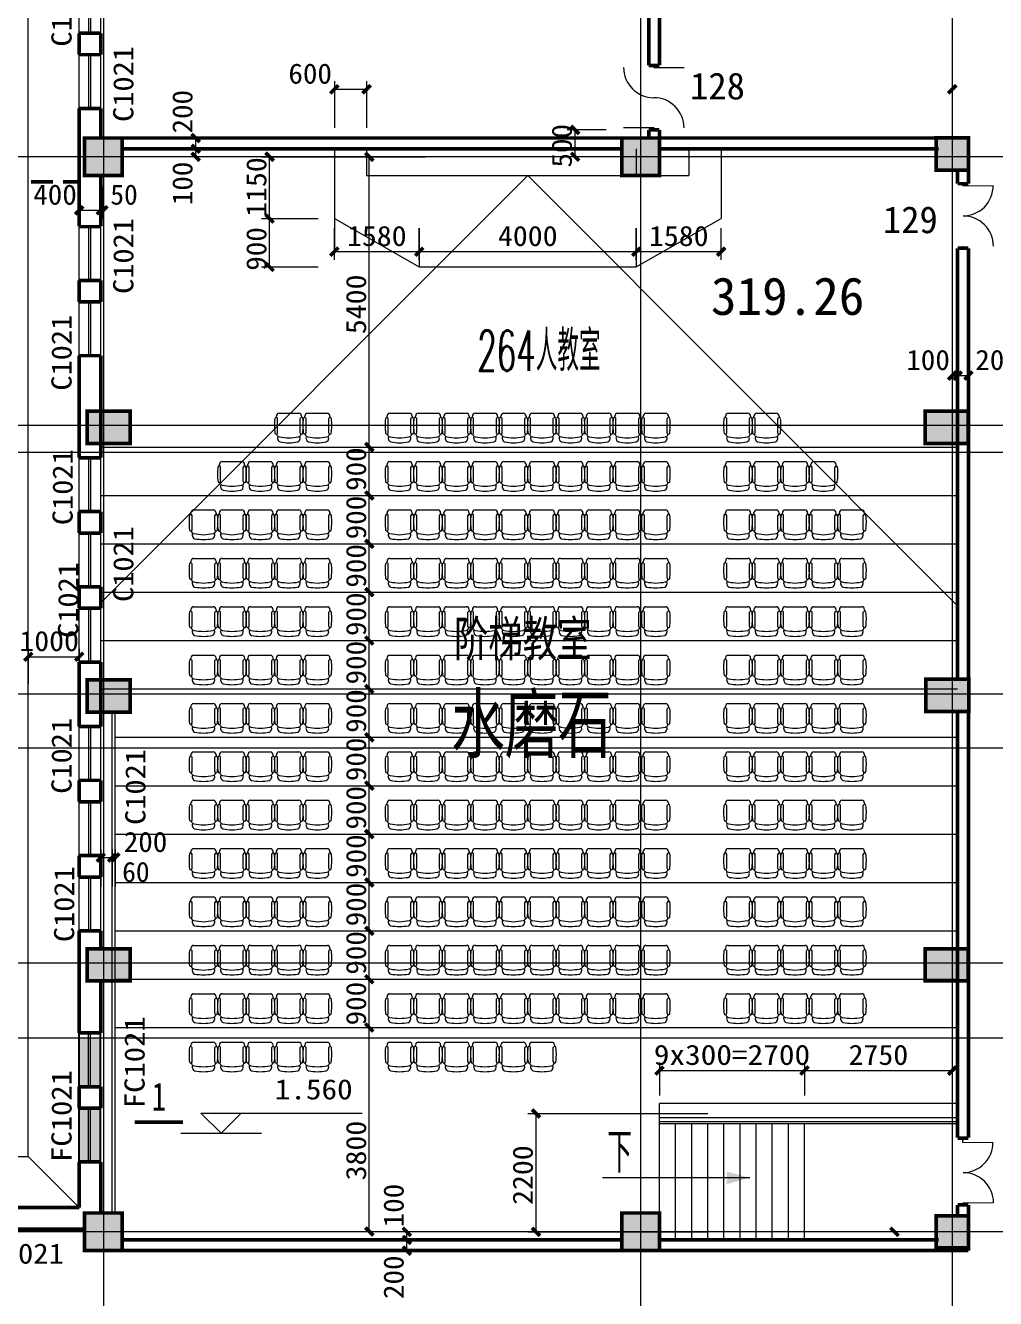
# Model space of a CAD drawing. Extents: x -307567 to 704339, y -10277 to 165507.
# Drawn here: x -236418 to -218361, y 105939 to 129624 of the extents above; entities that cross this region are included whole.
import ezdxf
from ezdxf.enums import TextEntityAlignment as Align

# ---------------------------------------------------------------- set-up
doc = ezdxf.new("R2010")
doc.units = 0
doc.header["$MEASUREMENT"] = 0
doc.layers.get('0').update_dxf_attribs({"linetype": 'CONTINUOUS'})
doc.layers.add('ziti', color=32, linetype='CONTINUOUS', lineweight=0)
doc.layers.add('我的', color=255, linetype='CONTINUOUS', lineweight=0)
doc.layers.add('中文', color=4, linetype='CONTINUOUS')
doc.layers.get('0').off()
doc.styles.add('HZ', font='txt', dxfattribs={"width": 0.7, "height": 5, "bigfont": 'STF:宋体'})
doc.styles.get("Standard").update_dxf_attribs({"font": 'txt', "height": 3})

# ---------------------------------------------------------------- blocks, each defined once
blk = doc.blocks.new('150204', base_point=(4196, -5955))
at = {"color": 253}
for p, q in [((3962, -5547), (3963, -5525)), ((4011, -5476), (4382, -5476)), ((4430, -5525), (4431, -5547)), ((3985, -5797), (3985, -5564)), ((4408, -5797), (4408, -5564)), ((3986, -5884), (3996, -5915)), ((4396, -5915), (4407, -5884))]:
    blk.add_line(p, q, dxfattribs=at)
for centre, radius, start, end in [((3960, -5574), 27, 22.021, 157.979), ((4013, -5526), 50.3, 91.9081, 178.6475), ((4382, -5525), 48.6, -0.5563, 90), ((4433, -5574), 27, 22.021, 157.979), ((4738, -5673), 811, 172.306, 189.1574), ((3654, -5673), 811, -9.1575, 7.694), ((3960, -5789), 25.8, 209.987, 342.9318), ((6383, -5593), 2422, 185.1789, 185.5149), ((4025, -5801), 58, 205.6377, 261.8351), ((4006, -5877), 21.5, 91.3161, 198.3116), ((4054, -5873), 71.3, 216.1983, 251.8156), ((4305, -3852), 2027, 261.8357, 266.9363), ((4276, -4078), 1879, 262.5102, 267.5543), ((4088, -3852), 2027, 273.0636, 278.1642), ((4116, -4078), 1879, 272.4456, 277.4897), ((4339, -5873), 71.3, 288.1844, 323.801), ((4368, -5801), 58, 278.1649, 334.3623), ((4386, -5877), 21.5, -18.3116, 88.6839), ((4433, -5789), 25.8, 197.0682, 330.013), ((2009, -5593), 2422, 354.485, 354.821)]:
    blk.add_arc(centre, radius, start, end)

msp = doc.modelspace()

# ---------------------------------------------------------------- hatches: boundary and pattern name
at = {"layer": '中文'}
h = msp.add_hatch(color=0, dxfattribs=at)
h.paths.add_polyline_path([(-235025.81429, 110780.11438), (-235207.06033, 110780.11436), (-235207.06033, 109880.21607), (-235025.81429, 109880.21607)])
h.paths.add_polyline_path([(-235207.06033, 110780.11436), (-235244.56014, 110780.11436), (-235244.56014, 109880.21607), (-235207.06033, 109880.21607)])
h.paths.add_polyline_path([(-235244.56014, 110780.11436), (-235417.25063, 110780.11433), (-235417.25063, 109880.21607), (-235244.56014, 109880.21607)])
h = msp.add_hatch(color=0, dxfattribs=at)
h.paths.add_polyline_path([(-235025.81429, 109480.21502), (-235207.06033, 109480.21502), (-235207.06033, 108480.21696), (-235025.81429, 108480.21696)])
h.paths.add_polyline_path([(-235207.06033, 109480.21502), (-235244.56014, 109480.21502), (-235244.56014, 108480.21696), (-235207.06033, 108480.21696)])
h.paths.add_polyline_path([(-235244.56014, 109480.21502), (-235417.25063, 109480.21502), (-235417.25063, 108480.21696), (-235244.56014, 108480.21696)])

# ---------------------------------------------------------------- linework, layer by layer
at = {"layer": '中文', "color": 0}
for points in [[(-235417.25063, 110880.20496), (-235025.81429, 110880.20496), (-235025.81429, 109880.21607), (-235417.25063, 109880.21607)], [(-235025.81429, 108480.21696), (-235417.25063, 108480.21696), (-235417.25063, 109480.21502), (-235025.81429, 109480.21502)]]:
    msp.add_lwpolyline(points, close=True, dxfattribs=at)
at = {"layer": '我的', "color": 0}
for p, q in [((-234967.25288, 148240.4918), (-234967.25288, 95170.08149)), ((-224967.3044, 148240.4918), (-224967.3044, 95170.08149)), ((-219167.33493, 148240.4918), (-219167.33493, 95170.08149)), ((-236367.2474, 108580.12796), (-236367.2474, 143379.95396)), ((-235417.25063, 129480.02041), (-235417.25063, 130480.01846)), ((-235236.00001, 129480.02041), (-235236.00001, 130480.01846)), ((-235198.50019, 129480.02041), (-235198.50019, 130480.01846)), ((-235017.25415, 129480.02041), (-235017.25415, 130480.01846)), ((-235417.25063, 128080.03046), (-235417.25063, 129080.02852)), ((-235236.00001, 128080.03046), (-235236.00001, 129080.02852)), ((-235198.50019, 128080.03046), (-235198.50019, 129080.02852)), ((-235017.25415, 128080.03046), (-235017.25415, 129080.02852)), ((-224717.3026, 128842.5236), (-224717.3026, 128880.02341)), ((-224722.28762, 128842.5236), (-224159.79043, 128842.5236)), ((-230668.51186, 128585.93919), (-230668.51186, 127717.52923)), ((-230668.51186, 128435.93994), (-230068.51486, 128435.93994)), ((-230068.51486, 128585.93919), (-230068.51486, 127717.52923)), ((-219167.33493, 128585.93919), (-219167.33493, 127717.52923)), ((-225607.29601, 127680.02941), (-226338.18073, 127680.02941)), ((-226188.18148, 127180.03496), (-226188.18148, 127680.02941)), ((-224722.28762, 127717.52923), (-225284.78481, 127717.52923)), ((-224717.3026, 127717.52923), (-224717.3026, 127680.02941)), ((-233249.77337, 127330.03421), (-233249.77337, 127530.03016)), ((-233099.77412, 127530.03016), (-233249.77337, 127530.03016)), ((-233249.77337, 127180.03496), (-233249.77337, 127330.03421)), ((-233099.77412, 127330.03421), (-233249.77337, 127330.03421)), ((-230668.51186, 127330.03421), (-230668.51186, 125415.30075)), ((-230068.51486, 127330.03421), (-230068.51486, 126830.03977)), ((-225048.53874, 127330.03421), (-225048.53874, 126830.03977)), ((-224068.54486, 127330.03421), (-224068.54486, 126830.03977)), ((-223468.54786, 127330.03421), (-223468.54786, 126030.03766)), ((-189560.05651, 127180.03496), (-263450.38835, 127180.02581)), ((-233099.77412, 127180.03496), (-233249.77337, 127180.03496)), ((-232024.12184, 127180.02581), (-230971.92526, 127180.02581)), ((-231874.12259, 126030.02851), (-231874.12259, 127180.02581)), ((-231178.34818, 127180.02581), (-228969.43893, 127180.02581)), ((-230168.23817, 127180.02581), (-229683.45971, 127180.02581)), ((-230018.23892, 121780.05281), (-230018.23892, 127180.02581)), ((-225607.29601, 127180.03496), (-226338.18073, 127180.03496)), ((-219646.49208, 127180.03496), (-220302.043, 127180.03496)), ((-227068.52986, 126830.03977), (-235017.25415, 118881.30632)), ((-230068.51486, 126830.03977), (-224068.54486, 126830.03977)), ((-227068.52986, 126830.03977), (-219067.33238, 118828.83771)), ((-234967.25288, 126034.92655), (-234967.25288, 126626.28102)), ((-218968.34233, 126642.53745), (-218405.8484, 126644.45189)), ((-218967.3344, 126642.5407), (-218967.3344, 126680.04052)), ((-235417.25063, 126184.9258), (-235017.25415, 126184.9258)), ((-235417.25063, 126034.92655), (-235417.25063, 125889.28519)), ((-235017.25415, 126184.9258), (-234967.25288, 126184.9258)), ((-235017.25415, 126034.92655), (-235017.25415, 125889.28519)), ((-232024.12184, 126030.02851), (-230971.92526, 126030.02851)), ((-231874.12259, 125130.03301), (-231874.12259, 126030.02851)), ((-230668.51186, 126030.02851), (-229088.5164, 125130.03301)), ((-225048.53874, 125130.03301), (-223468.54786, 126030.03766)), ((-235417.25063, 124880.04952), (-235417.25063, 125880.03841)), ((-235236.00001, 124880.04952), (-235236.00001, 125880.03841)), ((-235198.50019, 124880.04952), (-235198.50019, 125880.03841)), ((-235017.25415, 124880.04952), (-235017.25415, 125880.03841)), ((-230668.51186, 125265.3015), (-230668.51186, 125850.45787)), ((-229088.5164, 125265.3015), (-229088.5164, 125850.45787)), ((-229088.5164, 125850.45787), (-229088.5164, 125130.03301)), ((-225048.53874, 125265.3015), (-225048.53874, 125850.45787)), ((-225048.53874, 125850.45787), (-225048.53874, 125130.03301)), ((-223468.54786, 125265.3015), (-223468.54786, 125850.45787)), ((-230668.51186, 125415.30075), (-229088.5164, 125415.30075)), ((-229088.5164, 125415.30075), (-225048.53874, 125415.30075)), ((-225048.53874, 125415.30075), (-223468.54786, 125415.30075)), ((-218967.3344, 125517.54633), (-218967.3344, 125480.04652)), ((-232024.12184, 125130.03301), (-230971.92526, 125130.03301)), ((-229088.5164, 125130.03301), (-225048.53874, 125130.03301)), ((-235417.25063, 123480.05041), (-235417.25063, 124480.04846)), ((-235236.00001, 123480.05041), (-235236.00001, 124480.04846)), ((-235198.50019, 123480.05041), (-235198.50019, 124480.04846)), ((-235017.25415, 123480.05041), (-235017.25415, 124480.04846)), ((-219167.33493, 123259.07068), (-219167.33493, 122241.83334)), ((-219067.33238, 123259.07068), (-219067.33238, 122241.83334)), ((-218867.33643, 123259.07068), (-218867.33643, 122241.83334)), ((-219167.33493, 123109.07143), (-219067.33238, 123109.07143)), ((-219067.33238, 123109.07143), (-218867.33643, 123109.07143)), ((-189560.05651, 122180.06302), (-263450.38835, 122180.05386)), ((-235017.25415, 121780.05281), (-219067.33238, 121780.05281)), ((-230168.23817, 121780.05281), (-229683.45971, 121780.05281)), ((-230018.23892, 120880.05731), (-230018.23892, 121780.05281)), ((-189560.05651, 121680.05941), (-263450.38835, 121680.05026)), ((-235417.25063, 120580.06796), (-235417.25063, 121580.06602)), ((-235236.00001, 120580.06796), (-235236.00001, 121580.06602)), ((-235198.50019, 120580.06796), (-235198.50019, 121580.06602)), ((-235017.25415, 120580.06796), (-235017.25415, 121580.06602)), ((-235017.25415, 120880.05731), (-219067.33238, 120880.05731)), ((-230168.23817, 120880.05731), (-229683.45971, 120880.05731)), ((-230018.23892, 119980.06181), (-230018.23892, 120880.05731)), ((-235417.25063, 119180.07802), (-235417.25063, 120180.06691)), ((-235236.00001, 119180.07802), (-235236.00001, 120180.06691)), ((-235198.50019, 119180.07802), (-235198.50019, 120180.06691)), ((-235017.25415, 119180.07802), (-235017.25415, 120180.06691)), ((-235017.25415, 119980.06181), (-219067.33238, 119980.06181)), ((-230168.23817, 119980.06181), (-229683.45971, 119980.06181)), ((-230018.23892, 119080.06631), (-230018.23892, 119980.06181)), ((-235017.25415, 119080.06631), (-219067.33238, 119080.06631)), ((-230168.23817, 119080.06631), (-229683.45971, 119080.06631)), ((-230018.23892, 118180.07081), (-230018.23892, 119080.06631)), ((-235417.25063, 117780.07891), (-235417.25063, 118780.07696)), ((-235236.00001, 117780.07891), (-235236.00001, 118780.07696)), ((-235198.50019, 117780.07891), (-235198.50019, 118780.07696)), ((-235017.25415, 117780.07891), (-235017.25415, 118780.07696)), ((-236367.2474, 118029.03702), (-236367.2474, 117373.41285)), ((-235417.25063, 118029.03702), (-235417.25063, 117373.41285)), ((-235017.25415, 118180.07081), (-219067.33238, 118180.07081)), ((-230168.23817, 118180.07081), (-229683.45971, 118180.07081)), ((-230018.23892, 117280.07531), (-230018.23892, 118180.07081)), ((-236367.2474, 117879.03777), (-235417.25063, 117879.03777)), ((-235017.25415, 117280.07531), (-219067.33238, 117280.07531)), ((-230168.23817, 117280.07531), (-229683.45971, 117280.07531)), ((-230018.23892, 116380.07981), (-230018.23892, 117280.07531)), ((-189560.05651, 117180.08191), (-263450.38835, 117180.07276)), ((-234806.20784, 107530.13321), (-234806.20784, 116846.83163)), ((-234746.20906, 107530.13321), (-234746.20906, 116846.83163)), ((-235417.25063, 112780.10696), (-235417.25063, 116580.08491)), ((-235236.00001, 115580.09602), (-235236.00001, 116580.08491)), ((-235198.50019, 115580.09602), (-235198.50019, 116580.08491)), ((-235017.25415, 112780.10696), (-235017.25415, 116580.08491)), ((-234746.20906, 116380.07981), (-219067.33238, 116380.07981)), ((-230168.23817, 116380.07981), (-229683.45971, 116380.07981)), ((-230018.23892, 115480.08431), (-230018.23892, 116380.07981)), ((-189560.05651, 116180.09302), (-263450.38835, 116180.08386)), ((-234746.20906, 115480.08431), (-219067.33238, 115480.08431)), ((-230168.23817, 115480.08431), (-229683.45971, 115480.08431)), ((-230018.23892, 114580.08881), (-230018.23892, 115480.08431)), ((-235236.00001, 114180.09691), (-235236.00001, 115180.09496)), ((-235198.50019, 114180.09691), (-235198.50019, 115180.09496)), ((-234746.20906, 114580.08881), (-219067.33238, 114580.08881)), ((-230168.23817, 114580.08881), (-229683.45971, 114580.08881)), ((-230018.23892, 113680.09331), (-230018.23892, 114580.08881)), ((-235017.25415, 114292.43156), (-235017.25415, 113606.61345)), ((-234806.20784, 114292.43156), (-234806.20784, 113606.61345)), ((-234746.20906, 114292.43156), (-234746.20906, 113606.61345)), ((-235017.25415, 114142.43231), (-234806.20784, 114142.43231)), ((-234806.20784, 114142.43231), (-234746.20906, 114142.43231)), ((-235236.00001, 112780.10696), (-235236.00001, 113780.10502)), ((-235198.50019, 112780.10696), (-235198.50019, 113780.10502)), ((-234746.20906, 113680.09331), (-219067.33238, 113680.09331)), ((-230168.23817, 113680.09331), (-229683.45971, 113680.09331)), ((-230018.23892, 112780.09781), (-230018.23892, 113680.09331)), ((-234746.20906, 112780.09781), (-219067.33238, 112780.09781)), ((-230168.23817, 112780.09781), (-229683.45971, 112780.09781)), ((-230018.23892, 111880.10231), (-230018.23892, 112780.09781)), ((-235417.25063, 108480.21696), (-235417.25063, 112680.10441)), ((-235017.25415, 112446.85668), (-235017.25415, 112680.10441)), ((-189560.05651, 112180.10996), (-263450.38835, 112180.10081)), ((-235017.25415, 111680.11552), (-235017.25415, 111846.85968)), ((-234746.20906, 111880.10231), (-219067.33238, 111880.10231)), ((-230168.23817, 111880.10231), (-229683.45971, 111880.10231)), ((-230018.23892, 107180.12886), (-230018.23892, 111880.10231)), ((-235244.56014, 109880.21607), (-235244.56014, 110880.20496)), ((-235207.06033, 109880.21607), (-235207.06033, 110880.20496)), ((-235025.81429, 110880.20496), (-235025.81429, 108480.21696)), ((-234746.20906, 110980.10681), (-219067.33238, 110980.10681)), ((-230168.23817, 110980.10681), (-229683.45971, 110980.10681)), ((-189560.05651, 110780.12002), (-263450.38835, 110780.11086)), ((-224617.30463, 110330.3603), (-224617.30463, 109715.79733)), ((-224617.30463, 110180.36105), (-221917.31813, 110180.36105)), ((-221917.31813, 110330.3603), (-221917.31813, 109715.79733)), ((-221917.31813, 110180.36105), (-219167.33493, 110180.36105)), ((-219167.33493, 110330.3603), (-219167.33493, 109715.79733)), ((-235244.56014, 108480.21696), (-235244.56014, 109480.21502)), ((-235207.06033, 108480.21696), (-235207.06033, 109480.21502)), ((-224617.30463, 107530.13321), (-224617.30463, 109565.31286)), ((-219067.33238, 109565.31286), (-224617.30463, 109565.31286)), ((-232776.80515, 109014.04913), (-233151.80327, 109389.04726)), ((-233151.80327, 109389.04726), (-230151.81827, 109389.04726)), ((-232401.80702, 109389.04726), (-232776.80515, 109014.04913)), ((-227064.90439, 109380.11176), (-223717.30913, 109380.11176)), ((-226914.90514, 107180.12886), (-226914.90514, 109380.11176)), ((-224617.30463, 109305.3227), (-219067.33238, 109305.3227)), ((-224617.30463, 109235.32183), (-219067.33238, 109235.32183)), ((-224617.30463, 109195.32264), (-219067.33238, 109195.32264)), ((-224317.30613, 107030.13877), (-224317.30613, 109195.32264)), ((-224017.30763, 107030.13877), (-224017.30763, 109195.32264)), ((-223717.30913, 107030.13877), (-223717.30913, 109195.32264)), ((-223417.31063, 107030.13877), (-223417.31063, 109195.32264)), ((-223117.31213, 107030.13877), (-223117.31213, 109195.32264)), ((-222817.31363, 107030.13877), (-222817.31363, 109195.32264)), ((-222517.31513, 107030.13877), (-222517.31513, 109195.32264)), ((-222217.31663, 107030.13877), (-222217.31663, 109195.32264)), ((-221917.31813, 107030.13877), (-221917.31813, 109195.32264)), ((-233526.8014, 109014.04913), (-232026.8089, 109014.04913)), ((-218973.12371, 108842.56288), (-218410.65841, 108848.552)), ((-218967.3344, 108917.62628), (-218967.3344, 108880.12646)), ((-218967.3344, 108842.62665), (-218967.3344, 108880.12646)), ((-245567.19835, 108580.12796), (-236367.2474, 108580.12796)), ((-236367.2474, 108580.12796), (-235417.25063, 107630.13577)), ((-235417.25063, 107630.13577), (-235417.25063, 108480.21696)), ((-218967.3344, 107717.63228), (-218967.3344, 107680.13246)), ((-218961.14547, 107717.63228), (-218398.68017, 107723.6214)), ((-189560.05651, 107180.13802), (-263450.38835, 107180.12886)), ((-230168.23817, 107187.12345), (-229683.45971, 107187.12345)), ((-229168.86726, 107180.13802), (-229428.95812, 107180.13802)), ((-229318.86651, 107030.13877), (-229318.86651, 107180.13802)), ((-227064.90439, 107180.12886), (-223717.30913, 107180.12886)), ((-219551.31433, 107180.13802), (-220393.1604, 107180.13802)), ((-229168.86726, 107030.13877), (-229428.95812, 107030.13877)), ((-229168.86726, 106830.13366), (-229428.95812, 106830.13366)), ((-229318.86651, 106830.13366), (-229318.86651, 107030.13877))]:
    msp.add_line(p, q, dxfattribs=at)
at = {"layer": '我的', "color": 0, "const_width": 67.49966}
for points in [[(-224817.30515, 130880.01952), (-224817.30515, 128880.02341)], [(-224617.30463, 130880.01952), (-224617.30463, 128880.02341)], [(-235417.25063, 129080.02852), (-235417.25063, 129480.02041)], [(-235017.25415, 129480.02041), (-235417.25063, 129480.02041)], [(-235017.25415, 129080.02852), (-235017.25415, 129480.02041)], [(-235017.25415, 129080.02852), (-235417.25063, 129080.02852)], [(-224617.30463, 128880.02341), (-224817.30515, 128880.02341)], [(-230743.51148, 128360.94031), (-230593.51223, 128510.93956)], [(-230143.51448, 128360.94031), (-229993.51523, 128510.93956)], [(-219242.33455, 128360.94031), (-219092.3353, 128510.93956)], [(-235417.25063, 127180.03496), (-235417.25063, 128080.03046)], [(-235017.25415, 128080.03046), (-235417.25063, 128080.03046)], [(-235017.25415, 127530.03016), (-235017.25415, 128080.03046)], [(-226263.1811, 127755.02904), (-226113.18185, 127605.02979)], [(-224817.30515, 127530.03016), (-224817.30515, 127680.02941)], [(-224617.30463, 127680.02941), (-224817.30515, 127680.02941)], [(-224617.30463, 127530.03016), (-224617.30463, 127680.02941)], [(-235317.25265, 127530.03016), (-235317.25265, 126830.03977), (-234617.2531, 126830.03977), (-234617.2531, 127530.03016), (-235317.25265, 127530.03016), (-235317.25265, 126830.03977)], [(-234617.2531, 127530.03016), (-225317.2996, 127530.03016)], [(-233324.77299, 127605.02979), (-233174.77374, 127455.03054)], [(-233324.77299, 127405.03384), (-233174.77374, 127255.03459)], [(-225317.2996, 127530.03016), (-225317.2996, 126830.03977), (-224617.30463, 126830.03977), (-224617.30463, 127530.03016), (-225317.2996, 127530.03016), (-225317.2996, 126830.03977)], [(-224617.30463, 127530.03016), (-218867.33643, 127530.03016)], [(-219467.33343, 127532.03516), (-219467.33343, 126932.03816), (-218867.33643, 126932.03816), (-218867.33643, 127532.03516), (-219467.33343, 127532.03516), (-219467.33343, 126932.03816)], [(-218867.33643, 127530.03016), (-218867.33643, 126680.04052)], [(-235417.25063, 127180.03496), (-235417.25063, 125885.03717)], [(-234617.2531, 127330.03421), (-225317.2996, 127330.03421)], [(-233324.77299, 127255.03459), (-233174.77374, 127105.03534)], [(-231949.12221, 127255.02543), (-231799.12296, 127105.02618)], [(-230093.23855, 127255.02543), (-229943.2393, 127105.02618)], [(-226263.1811, 127255.03459), (-226113.18185, 127105.03534)], [(-224617.30463, 127330.03421), (-219417.33215, 127330.02506)], [(-219067.33238, 126932.03816), (-219067.33238, 126680.04052)], [(-236317.24613, 126715.0318), (-235903.25131, 126715.0318)], [(-235717.24913, 126715.0318), (-235417.25063, 126715.0318)], [(-235017.25415, 126830.03977), (-235017.25415, 125885.03717)], [(-218867.33643, 126680.04052), (-219067.33238, 126680.04052)], [(-235492.25025, 126109.92618), (-235342.251, 126259.92543)], [(-235092.25378, 126109.92618), (-234942.25453, 126259.92543)], [(-235042.2525, 126109.92618), (-234892.25325, 126259.92543)], [(-231949.12221, 126105.02813), (-231799.12296, 125955.02888)], [(-235017.25415, 125880.03841), (-235417.25063, 125880.03841)], [(-230743.51148, 125340.30112), (-230593.51223, 125490.30037)], [(-229163.51603, 125340.30112), (-229013.51678, 125490.30037)], [(-225123.53836, 125340.30112), (-224973.53911, 125490.30037)], [(-223543.54748, 125340.30112), (-223393.54823, 125490.30037)], [(-219067.33238, 121680.05941), (-219067.33238, 125480.04652)], [(-218867.33643, 125480.04652), (-219067.33238, 125480.04652)], [(-218867.33643, 121680.05941), (-218867.33643, 125480.04652)], [(-231949.12221, 125205.03263), (-231799.12296, 125055.03338)], [(-235417.25063, 124480.04846), (-235417.25063, 124880.04952)], [(-235017.25415, 124880.04952), (-235417.25063, 124880.04952)], [(-235017.25415, 124480.04846), (-235017.25415, 124880.04952)], [(-235017.25415, 124480.04846), (-235417.25063, 124480.04846)], [(-235417.25063, 121680.05941), (-235417.25063, 123480.05041)], [(-235017.25415, 123480.05041), (-235417.25063, 123480.05041)], [(-235017.25415, 121680.05941), (-235017.25415, 123480.05041)], [(-219242.33455, 123034.07181), (-219092.3353, 123184.07106)], [(-219142.332, 123034.07181), (-218992.33275, 123184.07106)], [(-218942.33605, 123034.07181), (-218792.3368, 123184.07106)], [(-235269.29299, 122446.80973), (-235269.29299, 121846.81273), (-234469.29547, 121846.81273), (-234469.29547, 122446.80973), (-235269.29299, 122446.80973), (-235269.29299, 121846.81273)], [(-219670.36891, 122446.80973), (-219670.36891, 121846.81273), (-218870.37596, 121846.81273), (-218870.37596, 122446.80973), (-219670.36891, 122446.80973), (-219670.36891, 121846.81273)], [(-230093.23855, 121855.05243), (-229943.2393, 121705.05318)], [(-235417.25063, 121680.05941), (-235417.25063, 121580.06602)], [(-235017.25415, 121580.06602), (-235417.25063, 121580.06602)], [(-235017.25415, 121580.06602), (-235417.25063, 121580.06602)], [(-235017.25415, 121680.05941), (-235017.25415, 121580.06602)], [(-219067.33238, 117480.08041), (-219067.33238, 121680.05941)], [(-218867.33643, 117480.08041), (-218867.33643, 121680.05941)], [(-230093.23855, 120955.05693), (-229943.2393, 120805.05768)], [(-235417.25063, 120180.06691), (-235417.25063, 120580.06796)], [(-235017.25415, 120580.06796), (-235417.25063, 120580.06796)], [(-235017.25415, 120180.06691), (-235017.25415, 120580.06796)], [(-235017.25415, 120180.06691), (-235417.25063, 120180.06691)], [(-230093.23855, 120055.06143), (-229943.2393, 119905.06218)], [(-235017.25415, 119180.07802), (-235417.25063, 119180.07802)], [(-235417.25063, 118780.07696), (-235417.25063, 119180.07802)], [(-235017.25415, 119180.07802), (-235417.25063, 119180.07802)], [(-235017.25415, 118780.07696), (-235017.25415, 119180.07802)], [(-230093.23855, 119155.06593), (-229943.2393, 119005.06668)], [(-235017.25415, 118780.07696), (-235417.25063, 118780.07696)], [(-230093.23855, 118255.07043), (-229943.2393, 118105.07118)], [(-236442.24703, 117804.03814), (-236292.24778, 117954.03739)], [(-235492.25025, 117804.03814), (-235342.251, 117954.03739)], [(-235417.25063, 117180.08191), (-235417.25063, 117780.07891)], [(-235017.25415, 117780.07891), (-235417.25063, 117780.07891)], [(-235017.25415, 116580.08491), (-235017.25415, 117780.07891)], [(-235269.29299, 117446.82863), (-235269.29299, 116846.83163), (-234469.29547, 116846.83163), (-234469.29547, 117446.82863), (-235269.29299, 117446.82863), (-235269.29299, 116846.83163)], [(-219660.92529, 117462.38336), (-219660.92529, 116862.38636), (-218860.92777, 116862.38636), (-218860.92777, 117462.38336), (-219660.92529, 117462.38336), (-219660.92529, 116862.38636)], [(-230093.23855, 117355.07493), (-229943.2393, 117205.07568)], [(-235417.25063, 117180.08191), (-235417.25063, 116580.08491)], [(-235417.25063, 116880.08341), (-235417.25063, 116580.08491)], [(-235017.25415, 116880.08341), (-235017.25415, 116580.08491)], [(-235017.25415, 116830.08671), (-235017.25415, 116580.08491)], [(-219067.33238, 116180.09302), (-219067.33238, 116880.08341)], [(-218867.33643, 116180.09302), (-218867.33643, 116880.08341)], [(-235017.25415, 116580.08491), (-235417.25063, 116580.08491)], [(-230093.23855, 116455.07943), (-229943.2393, 116305.08018)], [(-219067.33238, 116180.09302), (-219067.33238, 111080.11852)], [(-218867.33643, 116180.09302), (-218867.33643, 111080.11852)], [(-235417.25063, 115180.09496), (-235417.25063, 115580.09602)], [(-235017.25415, 115580.09602), (-235417.25063, 115580.09602)], [(-235417.25063, 115580.09602), (-235417.25063, 115180.09496)], [(-235017.25415, 115180.09496), (-235017.25415, 115580.09602)], [(-235017.25415, 115580.09602), (-235017.25415, 115180.09496)], [(-230093.23855, 115555.08393), (-229943.2393, 115405.08468)], [(-235017.25415, 115180.09496), (-235417.25063, 115180.09496)], [(-230093.23855, 114655.08843), (-229943.2393, 114505.08918)], [(-235017.25415, 114180.09691), (-235417.25063, 114180.09691)], [(-235417.25063, 113780.10502), (-235417.25063, 114180.09691)], [(-235017.25415, 114180.09691), (-235417.25063, 114180.09691)], [(-235417.25063, 114180.09691), (-235417.25063, 113780.10502)], [(-235092.25378, 114067.43268), (-234942.25453, 114217.43193)], [(-235017.25415, 113780.10502), (-235017.25415, 114180.09691)], [(-235017.25415, 114180.09691), (-235017.25415, 113780.10502)], [(-234881.20747, 114067.43268), (-234731.20822, 114217.43193)], [(-234821.20868, 114067.43268), (-234671.20943, 114217.43193)], [(-235017.25415, 113780.10502), (-235417.25063, 113780.10502)], [(-230093.23855, 113755.09293), (-229943.2393, 113605.09368)], [(-235017.25415, 112780.10696), (-235417.25063, 112780.10696)], [(-235417.25063, 112680.10441), (-235417.25063, 112780.10696)], [(-235417.25063, 112780.10696), (-235417.25063, 110880.20496)], [(-235017.25415, 112780.10696), (-235017.25415, 112446.85668)], [(-235017.25415, 112680.10441), (-235017.25415, 112776.10613)], [(-230093.23855, 112855.09743), (-229943.2393, 112705.09818)], [(-235269.29299, 112446.85668), (-235269.29299, 111846.85968), (-234469.29547, 111846.85968), (-234469.29547, 112446.85668), (-235269.29299, 112446.85668), (-235269.29299, 111846.85968)], [(-219669.37099, 112446.85668), (-219669.37099, 111846.85968), (-218869.37347, 111846.85968), (-218869.37347, 112446.85668), (-219669.37099, 112446.85668), (-219669.37099, 111846.85968)], [(-235017.25415, 111846.85968), (-235017.25415, 110880.20496)], [(-230093.23855, 111955.10193), (-229943.2393, 111805.10268)], [(-230093.23855, 111055.10643), (-229943.2393, 110905.10718)], [(-219067.33238, 111080.11852), (-219067.33238, 108929.12524)], [(-218867.33643, 111080.11852), (-218867.33643, 108929.12524)], [(-235025.81429, 110880.20496), (-235417.25063, 110880.20496)], [(-224692.30425, 110105.36143), (-224542.305, 110255.36068)], [(-221992.31775, 110105.36143), (-221842.3185, 110255.36068)], [(-219242.33455, 110105.36143), (-219092.3353, 110255.36068)], [(-235017.25415, 109880.21607), (-235417.25063, 109880.21607)], [(-235417.25063, 109880.21607), (-235417.25063, 109480.21502)], [(-235017.25415, 109880.21607), (-235017.25415, 109480.21502)], [(-235017.25415, 109480.21502), (-235417.25063, 109480.21502)], [(-226989.90476, 109455.11138), (-226839.90551, 109305.11213)], [(-233485.14054, 109222.37634), (-234385.13604, 109222.37634)], [(-218867.33643, 108922.12149), (-219067.33238, 108922.12149)], [(-235025.81429, 108480.21696), (-235417.25063, 108480.21696)], [(-235417.25063, 108480.21696), (-235417.25063, 107630.13577)], [(-235017.25415, 108480.21696), (-235017.25415, 107530.13321)], [(-235417.25063, 107630.13577), (-236767.24388, 107630.13577)], [(-235317.25265, 107530.13321), (-235317.25265, 106830.13366), (-234617.2531, 106830.13366), (-234617.2531, 107530.13321), (-235317.25265, 107530.13321), (-235317.25265, 106830.13366)], [(-225317.2996, 107530.13321), (-225317.2996, 106830.13366), (-224617.30463, 106830.13366), (-224617.30463, 107530.13321), (-225317.2996, 107530.13321), (-225317.2996, 106830.13366)], [(-219067.33695, 107480.13652), (-219067.33695, 107680.13246)], [(-218867.33643, 107680.13246), (-219067.33238, 107680.13246)], [(-218867.33643, 106830.13366), (-218867.33643, 107680.13246)], [(-230093.23855, 107262.12308), (-229943.2393, 107112.12383)], [(-219467.33343, 107480.13652), (-219467.33343, 106880.13952), (-218867.33643, 106880.13952), (-218867.33643, 107480.13652), (-219467.33343, 107480.13652), (-219467.33343, 106880.13952)], [(-235317.25265, 107230.13471), (-236767.24388, 107230.13471)], [(-234617.2531, 107030.13877), (-225317.2996, 107030.13877)], [(-229393.86613, 107255.13764), (-229243.86688, 107105.13839)], [(-229393.86613, 107105.13839), (-229243.86688, 106955.13914)], [(-226989.90476, 107255.12849), (-226839.90551, 107105.12924)], [(-224617.30463, 107030.13877), (-219417.33215, 107030.13877)], [(-220318.16078, 107255.13764), (-220168.16153, 107105.13839)], [(-234617.2531, 106830.13366), (-225317.2996, 106830.13366)], [(-229393.86613, 106905.13329), (-229243.86688, 106755.13404)], [(-224617.30463, 106830.13366), (-218867.33643, 106830.13366)]]:
    msp.add_lwpolyline(points, dxfattribs=at)
at = {"layer": '我的', "color": 0}
msp.add_lwpolyline([(-222933.69946, 108183.56012), (-225675.68556, 108183.56012)], dxfattribs=at)
for centre, start, end in [((-224722.28762, 128842.5236), 180.000005009, 270.000007513), ((-224722.28762, 127717.52923), 359.999994991, 89.999997496), ((-218968.34233, 126642.53745), 270.194997066, 0.19499957), ((-218964.51345, 125517.54959), 0.19499957, 90.195002075), ((-218973.12371, 108842.56288), 270.610053932, 0.610056436), ((-218961.14547, 107717.63228), 0.610056436, 90.610058941)]:
    msp.add_arc(centre, 562.49719, start, end, dxfattribs=at)
for points in [[(-235317.25265, 127530.03016), (-234617.2531, 127530.03016), (-235317.25265, 126830.03977), (-234617.2531, 126830.03977)], [(-225317.2996, 127530.03016), (-224617.30463, 127530.03016), (-225317.2996, 126830.03977), (-224617.30463, 126830.03977)], [(-219467.33343, 127532.03516), (-218867.33643, 127532.03516), (-219467.33343, 126932.03816), (-218867.33643, 126932.03816)], [(-235269.29299, 122446.80973), (-234469.29547, 122446.80973), (-235269.29299, 121846.81273), (-234469.29547, 121846.81273)], [(-219670.36891, 122446.80973), (-218870.37596, 122446.80973), (-219670.36891, 121846.81273), (-218870.37596, 121846.81273)], [(-235269.29299, 117446.82863), (-234469.29547, 117446.82863), (-235269.29299, 116846.83163), (-234469.29547, 116846.83163)], [(-219660.92529, 117462.38336), (-218860.92777, 117462.38336), (-219660.92529, 116862.38636), (-218860.92777, 116862.38636)], [(-235269.29299, 112446.85668), (-234469.29547, 112446.85668), (-235269.29299, 111846.85968), (-234469.29547, 111846.85968)], [(-219669.37099, 112446.85668), (-218869.37347, 112446.85668), (-219669.37099, 111846.85968), (-218869.37347, 111846.85968)], [(-222933.69946, 108183.56012), (-223368.3622, 108067.08732), (-223368.3622, 108300.02377)], [(-235317.25265, 107530.13321), (-234617.2531, 107530.13321), (-235317.25265, 106830.13366), (-234617.2531, 106830.13366)], [(-225317.2996, 107530.13321), (-224617.30463, 107530.13321), (-225317.2996, 106830.13366), (-224617.30463, 106830.13366)], [(-219467.33343, 107480.13652), (-218867.33643, 107480.13652), (-219467.33343, 106880.13952), (-218867.33643, 106880.13952)]]:
    msp.add_solid(points, dxfattribs=at)

# ---------------------------------------------------------------- block references
at = {"layer": '我的', "color": 0, "xscale": 0.9999950242392657, "yscale": 1.149994228980965, "zscale": 0.9999950242392657}
for p in [(-231515.1278, 121858.93425, -0.00513), (-230985.1271, 121858.93425, -0.00513), (-229455.13749, 121858.93425, -0.00513), (-228925.13679, 121858.93425, -0.00513), (-228395.14066, 121858.93425, -0.00513), (-227865.14453, 121858.93425, -0.00513), (-227335.1484, 121858.93425, -0.00513), (-226805.15227, 121858.93425, -0.00513), (-226275.15614, 121858.93425, -0.00513), (-225745.15543, 121858.93425, -0.00513), (-225215.15472, 121858.93425, -0.00513), (-224685.1586, 121858.93425, -0.00513), (-223155.16899, 121858.93425, -0.00513), (-222625.16829, 121858.93425, -0.00513), (-232575.12006, 120958.93875, -0.00513), (-232045.12393, 120958.93875, -0.00513), (-231515.1278, 120958.93875, -0.00513), (-230985.1271, 120958.93875, -0.00513), (-229455.13749, 120958.93875, -0.00513), (-228925.13679, 120958.93875, -0.00513), (-228395.14066, 120958.93875, -0.00513), (-227865.14453, 120958.93875, -0.00513), (-227335.1484, 120958.93875, -0.00513), (-226805.15227, 120958.93875, -0.00513), (-226275.15614, 120958.93875, -0.00513), (-225745.15543, 120958.93875, -0.00513), (-225215.15472, 120958.93875, -0.00513), (-224685.1586, 120958.93875, -0.00513), (-223155.16899, 120958.93875, -0.00513), (-222625.16829, 120958.93875, -0.00513), (-222095.17216, 120958.93875, -0.00513), (-221565.17603, 120958.93875, -0.00513), (-233105.12077, 120058.94325, -0.00389), (-232575.12006, 120058.94325, -0.00389), (-232045.12393, 120058.94325, -0.00389), (-231515.1278, 120058.94325, -0.00389), (-230985.1271, 120058.94325, -0.00389), (-229455.13749, 120058.94325, -0.00389), (-228925.13679, 120058.94325, -0.00389), (-228395.14066, 120058.94325, -0.00389), (-227865.14453, 120058.94325, -0.00389), (-227335.1484, 120058.94325, -0.00389), (-226805.15227, 120058.94325, -0.00389), (-226275.15614, 120058.94325, -0.00389), (-225745.15543, 120058.94325, -0.00389), (-225215.15472, 120058.94325, -0.00389), (-224685.1586, 120058.94325, -0.00389), (-223155.16899, 120058.94325, -0.00389), (-222625.16829, 120058.94325, -0.00389), (-222095.17216, 120058.94325, -0.00389), (-221565.17603, 120058.94325, -0.00389), (-221035.1799, 120058.94325, -0.00389), (-233105.12077, 119158.94775, -0.00266), (-232575.12006, 119158.94775, -0.00266), (-232045.12393, 119158.94775, -0.00266), (-231515.1278, 119158.94775, -0.00266), (-230985.1271, 119158.94775, -0.00266), (-229455.13749, 119158.94775, -0.00266), (-228925.13679, 119158.94775, -0.00266), (-228395.14066, 119158.94775, -0.00266), (-227865.14453, 119158.94775, -0.00266), (-227335.1484, 119158.94775, -0.00266), (-226805.15227, 119158.94775, -0.00266), (-226275.15614, 119158.94775, -0.00266), (-225745.15543, 119158.94775, -0.00266), (-225215.15472, 119158.94775, -0.00266), (-224685.1586, 119158.94775, -0.00266), (-223155.16899, 119158.94775, -0.00266), (-222625.16829, 119158.94775, -0.00266), (-222095.17216, 119158.94775, -0.00266), (-221565.17603, 119158.94775, -0.00266), (-221035.1799, 119158.94775, -0.00266), (-233105.12077, 118258.95225, -0.00143), (-232575.12006, 118258.95225, -0.00143), (-232045.12393, 118258.95225, -0.00143), (-231515.1278, 118258.95225, -0.00143), (-230985.1271, 118258.95225, -0.00143), (-229455.13749, 118258.95225, -0.00143), (-228925.13679, 118258.95225, -0.00143), (-228395.14066, 118258.95225, -0.00143), (-227865.14453, 118258.95225, -0.00143), (-227335.1484, 118258.95225, -0.00143), (-226805.15227, 118258.95225, -0.00143), (-226275.15614, 118258.95225, -0.00143), (-225745.15543, 118258.95225, -0.00143), (-225215.15472, 118258.95225, -0.00143), (-224685.1586, 118258.95225, -0.00143), (-223155.16899, 118258.95225, -0.00143), (-222625.16829, 118258.95225, -0.00143), (-222095.17216, 118258.95225, -0.00143), (-221565.17603, 118258.95225, -0.00143), (-221035.1799, 118258.95225, -0.00143), (-233105.12077, 117358.95675, -0.0002), (-232575.12006, 117358.95675, -0.0002), (-232045.12393, 117358.95675, -0.0002), (-231515.1278, 117358.95675, -0.0002), (-230985.1271, 117358.95675, -0.0002), (-229455.13749, 117358.95675, -0.0002), (-228925.13679, 117358.95675, -0.0002), (-228395.14066, 117358.95675, -0.0002), (-227865.14453, 117358.95675, -0.0002), (-227335.1484, 117358.95675, -0.0002), (-226805.15227, 117358.95675, -0.0002), (-226275.15614, 117358.95675, -0.0002), (-225745.15543, 117358.95675, -0.0002), (-225215.15472, 117358.95675, -0.0002), (-224685.1586, 117358.95675, -0.0002), (-223155.16899, 117358.95675, -0.0002), (-222625.16829, 117358.95675, -0.0002), (-222095.17216, 117358.95675, -0.0002), (-221565.17603, 117358.95675, -0.0002), (-221035.1799, 117358.95675, -0.0002), (-233105.12077, 116458.96125, 0.00103), (-232575.12006, 116458.96125, 0.00103), (-232045.12393, 116458.96125, 0.00103), (-231515.1278, 116458.96125, 0.00103), (-230985.1271, 116458.96125, 0.00103), (-229455.13749, 116458.96125, 0.00103), (-228925.13679, 116458.96125, 0.00103), (-228395.14066, 116458.96125, 0.00103), (-227865.14453, 116458.96125, 0.00103), (-227335.1484, 116458.96125, 0.00103), (-226805.15227, 116458.96125, 0.00103), (-226275.15614, 116458.96125, 0.00103), (-225745.15543, 116458.96125, 0.00103), (-225215.15472, 116458.96125, 0.00103), (-224685.1586, 116458.96125, 0.00103), (-223155.16899, 116458.96125, 0.00103), (-222625.16829, 116458.96125, 0.00103), (-222095.17216, 116458.96125, 0.00103), (-221565.17603, 116458.96125, 0.00103), (-221035.1799, 116458.96125, 0.00103), (-233105.12077, 115558.96575, 0.00227), (-232575.12006, 115558.96575, 0.00227), (-232045.12393, 115558.96575, 0.00227), (-231515.1278, 115558.96575, 0.00227), (-230985.1271, 115558.96575, 0.00227), (-229455.13749, 115558.96575, 0.00227), (-228925.13679, 115558.96575, 0.00227), (-228395.14066, 115558.96575, 0.00227), (-227865.14453, 115558.96575, 0.00227), (-227335.1484, 115558.96575, 0.00227), (-226805.15227, 115558.96575, 0.00227), (-226275.15614, 115558.96575, 0.00227), (-225745.15543, 115558.96575, 0.00227), (-225215.15472, 115558.96575, 0.00227), (-224685.1586, 115558.96575, 0.00227), (-223155.16899, 115558.96575, 0.00227), (-222625.16829, 115558.96575, 0.00227), (-222095.17216, 115558.96575, 0.00227), (-221565.17603, 115558.96575, 0.00227), (-221035.1799, 115558.96575, 0.00227), (-233105.12077, 114658.97025, 0.0035), (-232575.12006, 114658.97025, 0.0035), (-232045.12393, 114658.97025, 0.0035), (-231515.1278, 114658.97025, 0.0035), (-230985.1271, 114658.97025, 0.0035), (-229455.13749, 114658.97025, 0.0035), (-228925.13679, 114658.97025, 0.0035), (-228395.14066, 114658.97025, 0.0035), (-227865.14453, 114658.97025, 0.0035), (-227335.1484, 114658.97025, 0.0035), (-226805.15227, 114658.97025, 0.0035), (-226275.15614, 114658.97025, 0.0035), (-225745.15543, 114658.97025, 0.0035), (-225215.15472, 114658.97025, 0.0035), (-224685.1586, 114658.97025, 0.0035), (-223155.16899, 114658.97025, 0.0035), (-222625.16829, 114658.97025, 0.0035), (-222095.17216, 114658.97025, 0.0035), (-221565.17603, 114658.97025, 0.0035), (-221035.1799, 114658.97025, 0.0035), (-233105.12077, 113758.97475, 0.00473), (-232575.12006, 113758.97475, 0.00473), (-232045.12393, 113758.97475, 0.00473), (-231515.1278, 113758.97475, 0.00473), (-230985.1271, 113758.97475, 0.00473), (-229455.13749, 113758.97475, 0.00473), (-228925.13679, 113758.97475, 0.00473), (-228395.14066, 113758.97475, 0.00473), (-227865.14453, 113758.97475, 0.00473), (-227335.1484, 113758.97475, 0.00473), (-226805.15227, 113758.97475, 0.00473), (-226275.15614, 113758.97475, 0.00473), (-225745.15543, 113758.97475, 0.00473), (-225215.15472, 113758.97475, 0.00473), (-224685.1586, 113758.97475, 0.00473), (-223155.16899, 113758.97475, 0.00473), (-222625.16829, 113758.97475, 0.00473), (-222095.17216, 113758.97475, 0.00473), (-221565.17603, 113758.97475, 0.00473), (-221035.1799, 113758.97475, 0.00473), (-233105.12077, 112858.97925, 0.00596), (-232575.12006, 112858.97925, 0.00596), (-232045.12393, 112858.97925, 0.00596), (-231515.1278, 112858.97925, 0.00596), (-230985.1271, 112858.97925, 0.00596), (-229455.13749, 112858.97925, 0.00596), (-228925.13679, 112858.97925, 0.00596), (-228395.14066, 112858.97925, 0.00596), (-227865.14453, 112858.97925, 0.00596), (-227335.1484, 112858.97925, 0.00596), (-226805.15227, 112858.97925, 0.00596), (-226275.15614, 112858.97925, 0.00596), (-225745.15543, 112858.97925, 0.00596), (-225215.15472, 112858.97925, 0.00596), (-224685.1586, 112858.97925, 0.00596), (-223155.16899, 112858.97925, 0.00596), (-222625.16829, 112858.97925, 0.00596), (-222095.17216, 112858.97925, 0.00596), (-221565.17603, 112858.97925, 0.00596), (-221035.1799, 112858.97925, 0.00596), (-233105.12077, 111958.98375, 0.0072), (-232575.12006, 111958.98375, 0.0072), (-232045.12393, 111958.98375, 0.0072), (-231515.1278, 111958.98375, 0.0072), (-230985.1271, 111958.98375, 0.0072), (-229455.13749, 111958.98375, 0.0072), (-228925.13679, 111958.98375, 0.0072), (-228395.14066, 111958.98375, 0.0072), (-227865.14453, 111958.98375, 0.0072), (-227335.1484, 111958.98375, 0.0072), (-226805.15227, 111958.98375, 0.0072), (-226275.15614, 111958.98375, 0.0072), (-225745.15543, 111958.98375, 0.0072), (-225215.15472, 111958.98375, 0.0072), (-224685.1586, 111958.98375, 0.0072), (-223155.16899, 111958.98375, 0.0072), (-222625.16829, 111958.98375, 0.0072), (-222095.17216, 111958.98375, 0.0072), (-221565.17603, 111958.98375, 0.0072), (-221035.1799, 111958.98375, 0.0072), (-233105.12077, 111058.98825, 0.00843), (-232575.12006, 111058.98825, 0.00843), (-232045.12393, 111058.98825, 0.00843), (-231515.1278, 111058.98825, 0.00843), (-230985.1271, 111058.98825, 0.00843), (-229455.13749, 111058.98825, 0.00843), (-228925.13679, 111058.98825, 0.00843), (-228395.14066, 111058.98825, 0.00843), (-227865.14453, 111058.98825, 0.00843), (-227335.1484, 111058.98825, 0.00843), (-226805.15227, 111058.98825, 0.00843), (-226275.15614, 111058.98825, 0.00843), (-225745.15543, 111058.98825, 0.00843), (-225215.15472, 111058.98825, 0.00843), (-224685.1586, 111058.98825, 0.00843), (-223155.16899, 111058.98825, 0.00843), (-222625.16829, 111058.98825, 0.00843), (-222095.17216, 111058.98825, 0.00843), (-221565.17603, 111058.98825, 0.00843), (-221035.1799, 111058.98825, 0.00843), (-233105.12077, 110158.99275, 0.00843), (-232575.12006, 110158.99275, 0.00843), (-232045.12393, 110158.99275, 0.00843), (-231515.1278, 110158.99275, 0.00843), (-230985.1271, 110158.99275, 0.00843), (-229455.13749, 110158.99275, 0.00843), (-228925.13679, 110158.99275, 0.00843), (-228395.14066, 110158.99275, 0.00843), (-227865.14453, 110158.99275, 0.00843), (-227335.1484, 110158.99275, 0.00843), (-226805.15227, 110158.99275, 0.00843)]:
    msp.add_blockref('150204', p, dxfattribs=at)

# ---------------------------------------------------------------- texts
at = {"layer": 'ziti', "style": 'HZ'}
for s, width, p, p2 in [('264人教室', 0.478516, (-228009.05555, 123195.86299), (-225712.19203, 123195.86299)), ('下', 0.430664, (-225586.28934, 108278.27095), (-225126.91664, 108278.27095))]:
    msp.add_text(s, height=749.99625, dxfattribs=dict(at, width=width)).set_placement(p, p2, align=Align.FIT)
at = {"layer": '中文', "color": 0, "lineweight": 0, "style": 'HZ'}
for s, height, width, p, p2 in [('阶梯教室', 750, 0.599854, (-228441.57787, 117812.86674), (-225882.20287, 117812.86674)), ('水磨石', 1200, 0.583266, (-228490.50564, 115992.35488), (-225504.18329, 115992.35488))]:
    msp.add_text(s, height=height, dxfattribs=dict(at, width=width)).set_placement(p, p2, align=Align.FIT)
at = {"layer": '中文', "attachment_point": 1}
for s, insert, char_height, width in [('{\\fFangSong_GB2312|b1|i0|c134|p49;\\C1;128}', (-224046.61812, 128747.89995), 500, 6011.5625187), ('{\\fFangSong_GB2312|b1|i0|c134|p49;\\C1;129}', (-220456.89986, 126259.59526), 500, 6011.5625187), ('319.26', (-223659.44151, 124938.5952), 700, 3662.0751562)]:
    msp.add_mtext(s, dxfattribs=dict(at, insert=insert, char_height=char_height, width=width))
at = {"layer": '我的', "color": 0}
for s, width, p, p2 in [('C1021', 0.980866, (-235559.75174, 129230.02777), (-235559.75174, 130640.01522)), ('C1021', 0.980872, (-234409.75902, 127830.02866), (-234409.75902, 129240.02527)), ('200', 0.925718, (-233309.77215, 127614.02938), (-233309.77215, 128424.02899)), ('500', 0.925708, (-226248.18026, 126980.03902), (-226248.18026, 127790.02947)), ('100', 1.080005, (-233309.77215, 126280.03946), (-233309.77215, 127090.03908)), ('1150', 1.044701, (-231934.12137, 126062.03518), (-231934.12137, 127172.02414)), ('C1021', 0.980872, (-234409.75902, 124630.04771), (-234409.75902, 126040.04433)), ('900', 0.925708, (-231934.12137, 125061.03921), (-231934.12137, 125871.02967)), ('5400', 0.888003, (-230078.23771, 123880.04231), (-230078.23771, 124990.04042)), ('C1021', 0.980872, (-235559.75174, 122830.05671), (-235559.75174, 124240.05333)), ('900', 0.925718, (-230078.23771, 120964.05652), (-230078.23771, 121774.05613)), ('C1021', 0.980866, (-235539.75215, 120328.07032), (-235539.75215, 121738.05778)), ('900', 0.925718, (-230078.23771, 120064.06102), (-230078.23771, 120874.06063)), ('C1021', 0.980866, (-234409.75902, 118899.07661), (-234409.75902, 120309.06407)), ('900', 0.925718, (-230078.23771, 119164.06552), (-230078.23771, 119974.06513)), ('C1021', 0.980872, (-235435.74876, 118230.07666), (-235435.74876, 119640.07327)), ('900', 0.925718, (-230078.23771, 118264.07002), (-230078.23771, 119074.06963)), ('900', 0.925718, (-230078.23771, 117364.07452), (-230078.23771, 118174.07413)), ('900', 0.925718, (-230078.23771, 116464.07902), (-230078.23771, 117274.07863)), ('C1021', 0.980872, (-235559.75174, 115330.09421), (-235559.75174, 116740.09083)), ('900', 0.925718, (-230078.23771, 115564.08352), (-230078.23771, 116374.08313)), ('C1021', 0.980866, (-234184.76015, 114751.09931), (-234184.76015, 116161.08676)), ('900', 0.925718, (-230078.23771, 114664.08802), (-230078.23771, 115474.08763)), ('900', 0.925718, (-230078.23771, 113764.09252), (-230078.23771, 114574.09213)), ('C1021', 0.980866, (-235510.74839, 112571.11143), (-235510.74839, 113981.09888)), ('900', 0.925718, (-230078.23771, 112864.09702), (-230078.23771, 113674.09663)), ('900', 0.925718, (-230078.23771, 111964.10152), (-230078.23771, 112774.10113)), ('900', 0.925718, (-230078.23771, 111021.10392), (-230078.23771, 111831.10353)), ('FC1021', 0.94345, (-234200.31488, 109480.21502), (-234200.31488, 111190.21013)), ('FC1021', 0.94345, (-235559.75174, 108480.12541), (-235559.75174, 110190.12052)), ('3800', 0.887996, (-230078.23771, 108137.12481), (-230078.23771, 109247.11376)), ('2200', 0.888003, (-226974.90392, 107680.12331), (-226974.90392, 108790.12142)), ('100', 1.079993, (-229378.86987, 107264.13723), (-229378.86987, 108074.12769)), ('200', 0.925718, (-229378.86987, 105930.13816), (-229378.86987, 106740.13777))]:
    msp.add_text(s, height=374.998125, rotation=90, dxfattribs=dict(at, width=width)).set_placement(p, p2, align=Align.FIT)
for s, height, width, p, p2 in [('600', 374.998125, 0.925713, (-231523.50484, 128540.94125), (-230713.5098, 128540.94125)), ('400', 374.998125, 0.925713, (-236272.24818, 126289.91796), (-235462.25315, 126289.91796)), ('50', 374.998125, 0.906665, (-234838.25572, 126289.91796), (-234328.25918, 126289.91796)), ('1580', 374.998125, 0.934736, (-230433.5109, 125520.30205), (-229323.51736, 125520.30205)), ('4000', 374.998125, 0.934736, (-227623.52434, 125520.30205), (-226513.5308, 125520.30205)), ('1580', 374.998125, 0.934736, (-224813.53778, 125520.30205), (-223703.54424, 125520.30205)), ('100', 374.998125, 1.079999, (-220022.32791, 123214.07274), (-219212.33287, 123214.07274)), ('200', 374.998125, 0.925713, (-218738.33469, 123214.07274), (-217928.33966, 123214.07274)), ('1000', 374.998125, 1.044705, (-236532.24749, 117984.03907), (-235422.25396, 117984.03907)), ('200', 374.998125, 0.925718, (-234588.25849, 114247.43361), (-233778.25888, 114247.43361)), ('60', 374.998125, 0.906665, (-234617.2119, 113688.43372), (-234107.21537, 113688.43372)), ('9x300=2700', 374.998125, 0.862222, (-224722.30593, 110285.36236), (-221812.3214, 110285.36236)), ('2750', 374.998125, 0.845717, (-221097.32558, 110285.36236), (-219987.32747, 110285.36236)), ('1', 524.99738, 1.5, (-234066.38763, 109433.87125), (-233803.88894, 109433.87125)), ('   1.560 ', 374.998125, 0.88851, (-232647.80799, 109644.04782), (-230037.82196, 109644.04782)), ('FC1021', 374.998125, 0.94345, (-237412.2434, 106587.87718), (-235702.24829, 106587.87718))]:
    msp.add_text(s, height=height, dxfattribs=dict(at, width=width)).set_placement(p, p2, align=Align.FIT)

doc.saveas('drawing.dxf')
